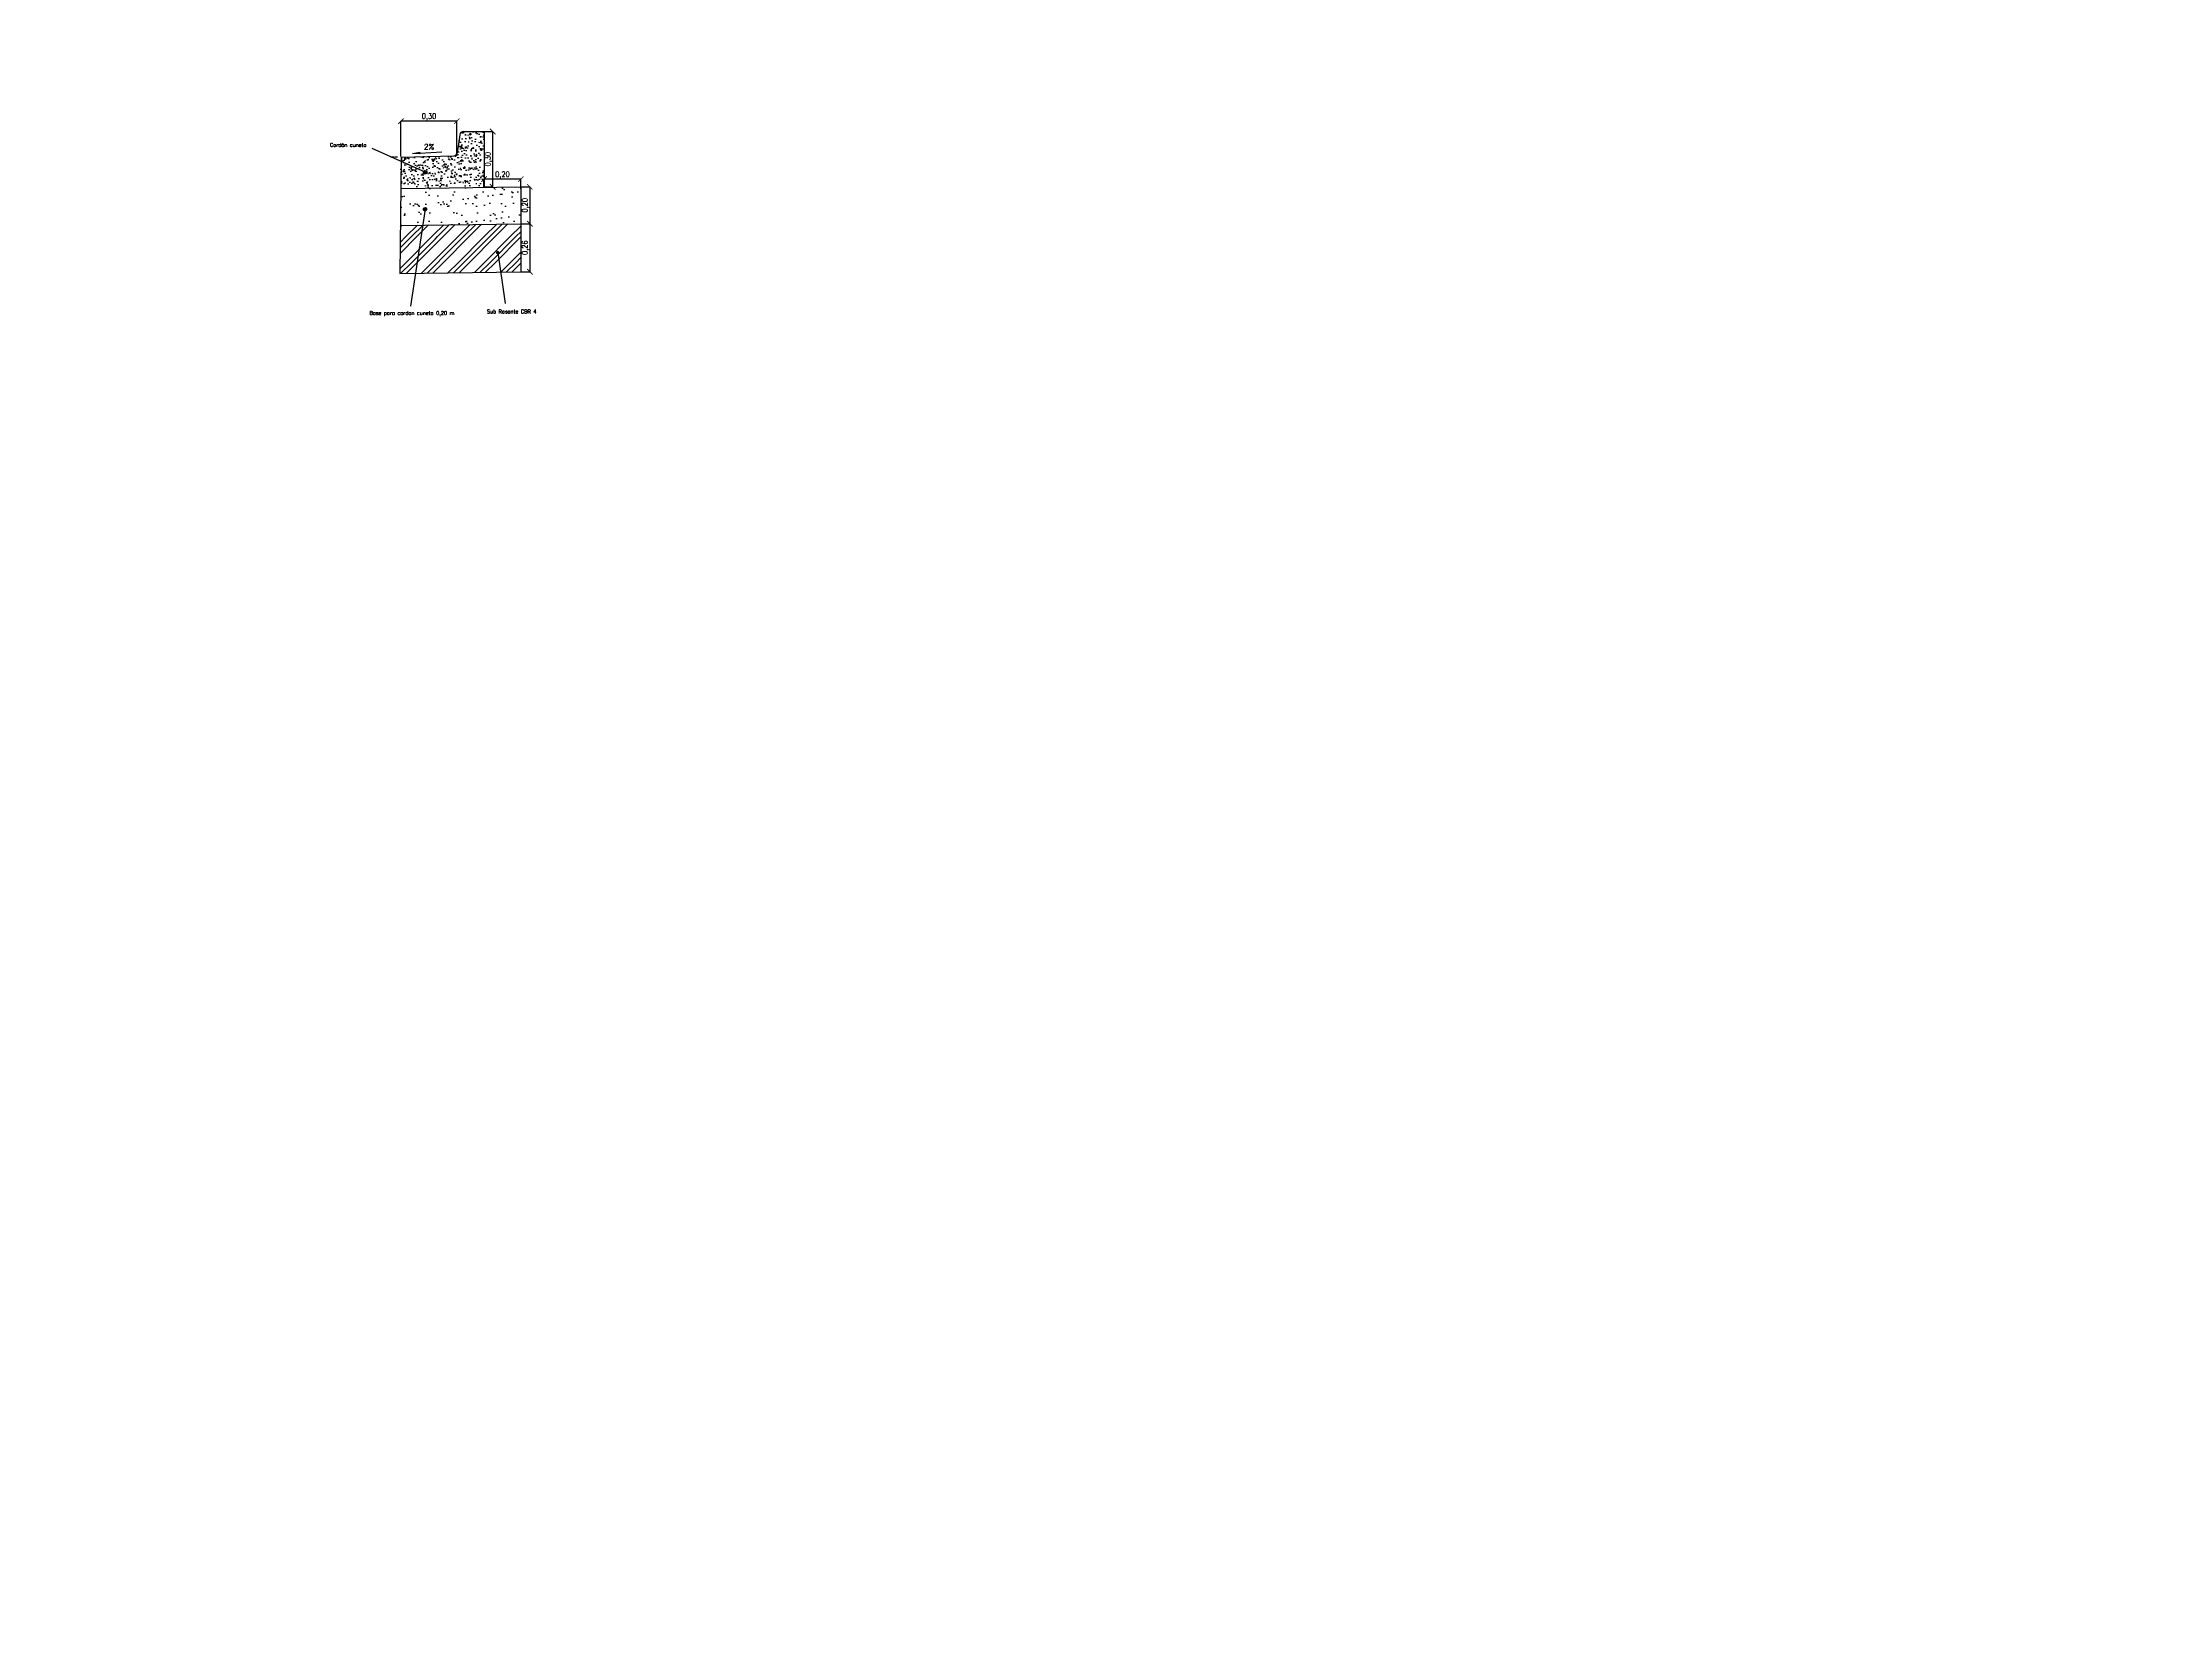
# Model space of a CAD drawing. Header units: metres. Extents: x 2615496 to 2632651, y 4927671 to 4929056.
# Drawn here: x 2629383.61 to 2629395.14, y 4928241.45 to 4928249.99 of the extents above; entities that cross this region are included whole.
import ezdxf

# ---------------------------------------------------------------- set-up
doc = ezdxf.new("R2010")
doc.units = ezdxf.units.M
doc.header["$MEASUREMENT"] = 0
doc.linetypes.add('CENTRO2', pattern=[0.9, 0.6, -0.1, 0.1, -0.1])
for name, color, linetype in [('Detalle Hach detalle', 131, 'Continuous'), ('Detalle Separacion', 160, 'Continuous'), ('Detalle Texto', 51, 'Continuous'), ('Vereda', 3, 'Continuous')]:
    doc.layers.add(name, color=color, linetype=linetype)
doc.styles.add('ROMANS', font='romans.shx', dxfattribs={"width": 0.75})
doc.styles.get("Standard").update_dxf_attribs({"font": 'CALIBRI.TTF'})
doc.dimstyles.new('cotas urbano', dxfattribs={"dimtxt": 0.03, "dimasz": 0.03, "dimexe": 0, "dimexo": 0, "dimgap": 0.005, "dimtad": 1, "dimzin": 0, "dimtxsty": 'ROMANS', "dimblk": 'ARCHTICK', "dimcen": 1, "dimclrd": 256, "dimclre": 256, "dimclrt": 256, "dimaunit": 1, "dimadec": 3, "dimazin": 0, "dimtfac": 1, "dimtix": 1, "dimtmove": 0, "dimatfit": 3, "dimldrblk": 'OBLIQUE', "dimfxl": 0, "dimlwd": -1, "dimlwe": -1, "dimarcsym": 0})
pattern_1 = [(45, (-8.80634, -8.28143), (0.1414213562373, -9e-18), [0.2]), (45, (-8.77634, -8.28143), (0.1414213562373, -9e-18), [0.2]), (45, (-8.74634, -8.28143), (0.1414213562373, -9e-18), [0.2])]

# ---------------------------------------------------------------- blocks, each defined once
blk = doc.blocks.new('_ArchTick')
at = {"color": 0, "linetype": 'ByBlock', "const_width": 0.15}
blk.add_lwpolyline([(-0.5, -0.5), (0.5, 0.5)], dxfattribs=at)
blk = doc.blocks.new('*D57')
at = {"layer": 'Defpoints', "color": 0}
for p in [(2629386.202, 4928249.209), (2629386.202, 4928249.009), (2629386.251, 4928249.009)]:
    blk.add_point(p, dxfattribs=at)
at = {"layer": 'Detalle Texto'}
for p, q in [((2629386.202, 4928249.209), (2629386.251, 4928249.209)), ((2629386.251, 4928249.209), (2629386.251, 4928249.009)), ((2629386.202, 4928249.009), (2629386.251, 4928249.009))]:
    blk.add_line(p, q, dxfattribs=at)
at = {"layer": 'Detalle Texto', "xscale": 0.03, "yscale": 0.03, "zscale": 0.03}
for p, rotation in [((2629386.251, 4928249.209), 90), ((2629386.251, 4928249.009), 270)]:
    blk.add_blockref('_ArchTick', p, dxfattribs=dict(at, rotation=rotation))
at = {"layer": 'Detalle Texto', "insert": (2629386.228, 4928249.109), "char_height": 0.03, "attachment_point": 5, "rotation": 90, "style": 'ROMANS'}
blk.add_mtext('0,20', dxfattribs=at)
blk = doc.blocks.new('_Oblique')
at = {"color": 0, "linetype": 'ByBlock', "lineweight": -2}
blk.add_line((-0.5, -0.5), (0.5, 0.5), dxfattribs=at)
blk = doc.blocks.new('*D48')
at = {"layer": 'Defpoints', "color": 0}
for p in [(2629386.002, 4928249.251), (2629386.002, 4928249.206), (2629386.202, 4928249.199)]:
    blk.add_point(p, dxfattribs=at)
at = {"layer": 'Detalle Texto'}
for p, q in [((2629386.002, 4928249.206), (2629386.002, 4928249.251)), ((2629386.202, 4928249.251), (2629386.002, 4928249.251)), ((2629386.202, 4928249.199), (2629386.202, 4928249.251))]:
    blk.add_line(p, q, dxfattribs=at)
at = {"layer": 'Detalle Texto', "xscale": 0.03, "yscale": 0.03, "zscale": 0.03, "rotation": 180}
blk.add_blockref('_ArchTick', (2629386.002, 4928249.251), dxfattribs=at)
at = {"layer": 'Detalle Texto', "xscale": 0.03, "yscale": 0.03, "zscale": 0.03}
blk.add_blockref('_ArchTick', (2629386.202, 4928249.251), dxfattribs=at)
at = {"layer": 'Detalle Texto', "insert": (2629386.102, 4928249.273), "char_height": 0.03, "attachment_point": 5, "style": 'ROMANS'}
blk.add_mtext('0,20', dxfattribs=at)
blk = doc.blocks.new('*D58')
at = {"layer": 'Defpoints', "color": 0}
for p in [(2629386.002, 4928249.509), (2629386.002, 4928249.209), (2629386.049, 4928249.209)]:
    blk.add_point(p, dxfattribs=at)
at = {"layer": 'Detalle Texto'}
for p, q in [((2629386.002, 4928249.509), (2629386.049, 4928249.509)), ((2629386.049, 4928249.509), (2629386.049, 4928249.209)), ((2629386.002, 4928249.209), (2629386.049, 4928249.209))]:
    blk.add_line(p, q, dxfattribs=at)
at = {"layer": 'Detalle Texto', "xscale": 0.03, "yscale": 0.03, "zscale": 0.03}
for p, rotation in [((2629386.049, 4928249.509), 90), ((2629386.049, 4928249.209), 270)]:
    blk.add_blockref('_ArchTick', p, dxfattribs=dict(at, rotation=rotation))
at = {"layer": 'Detalle Texto', "insert": (2629386.027, 4928249.359), "char_height": 0.03, "attachment_point": 5, "rotation": 90, "style": 'ROMANS'}
blk.add_mtext('0,30', dxfattribs=at)
blk = doc.blocks.new('*D49')
at = {"layer": 'Defpoints', "color": 0}
for p in [(2629386.202, 4928249.009), (2629386.202, 4928248.749), (2629386.251, 4928248.749)]:
    blk.add_point(p, dxfattribs=at)
at = {"layer": 'Detalle Texto'}
for p, q in [((2629386.202, 4928249.009), (2629386.251, 4928249.009)), ((2629386.251, 4928249.009), (2629386.251, 4928248.749)), ((2629386.202, 4928248.749), (2629386.251, 4928248.749))]:
    blk.add_line(p, q, dxfattribs=at)
at = {"layer": 'Detalle Texto', "xscale": 0.03, "yscale": 0.03, "zscale": 0.03}
for p, rotation in [((2629386.251, 4928249.009), 90), ((2629386.251, 4928248.749), 270)]:
    blk.add_blockref('_ArchTick', p, dxfattribs=dict(at, rotation=rotation))
at = {"layer": 'Detalle Texto', "insert": (2629386.228, 4928248.879), "char_height": 0.03, "attachment_point": 5, "rotation": 90, "style": 'ROMANS'}
blk.add_mtext('0,26', dxfattribs=at)
blk = doc.blocks.new('*D50')
at = {"layer": 'Defpoints', "color": 0}
for p in [(2629385.552, 4928249.565), (2629385.552, 4928249.373), (2629385.855, 4928249.377)]:
    blk.add_point(p, dxfattribs=at)
at = {"layer": 'Detalle Texto'}
for p, q in [((2629385.552, 4928249.373), (2629385.552, 4928249.565)), ((2629385.855, 4928249.565), (2629385.552, 4928249.565)), ((2629385.855, 4928249.377), (2629385.855, 4928249.565))]:
    blk.add_line(p, q, dxfattribs=at)
at = {"layer": 'Detalle Texto', "xscale": 0.03, "yscale": 0.03, "zscale": 0.03, "rotation": 180}
blk.add_blockref('_ArchTick', (2629385.552, 4928249.565), dxfattribs=at)
at = {"layer": 'Detalle Texto', "xscale": 0.03, "yscale": 0.03, "zscale": 0.03}
blk.add_blockref('_ArchTick', (2629385.855, 4928249.565), dxfattribs=at)
at = {"layer": 'Detalle Texto', "insert": (2629385.704, 4928249.588), "char_height": 0.03, "attachment_point": 5, "style": 'ROMANS'}
blk.add_mtext('0,30', dxfattribs=at)

msp = doc.modelspace()

# ---------------------------------------------------------------- hatches: boundary and pattern name
at = {"layer": 'Detalle Hach detalle'}
h = msp.add_hatch(dxfattribs=at)
h.set_pattern_fill('AR-SAND', color=256, scale=0.05, style=0)
h.set_pattern_definition([(37.5, (-8.80634, -8.28143), (-0.0031496679055, 0.0963411884507), [0, -0.076, 0, -0.085, 0, -0.08125]), (7.5, (-8.80634, -8.28143), (0.0884888352634, 0.1411073032615), [0, -0.041, 0, -0.0685, 0, -0.02625]), (327.5, (-8.86784, -8.28143), (0.1557070930876, 0.0002829526768), [0, -0.025, 0, -0.09, 0, -0.1175]), (317.5, (-8.86784, -8.28143), (0.1503063302286, 0.0438837782467), [0, -0.0125, 0, -0.059, 0, -0.0675])])
h.paths.add_polyline_path([(2629386.00253, 4928249.20581), (2629386.00249, 4928249.50858), (2629385.89, 4928249.50858), (2629385.88086, 4928249.50636), (2629385.87406, 4928249.50065), (2629385.87018, 4928249.49122), (2629385.85713, 4928249.39378), (2629385.85493, 4928249.38696), (2629385.85373, 4928249.38501), (2629385.84738, 4928249.37915), (2629385.83926, 4928249.37653), (2629385.55211, 4928249.37077), (2629385.54861, 4928248.99952), (2629385.71108, 4928249.00177), (2629385.68549, 4928249.07787, -0.51276206), (2629385.6723, 4928249.08735, -1), (2629385.6923, 4928249.08735, -0.32208498), (2629385.68549, 4928249.07787), (2629385.71108, 4928249.00177), (2629386.20249, 4928249.00858), (2629386.20249, 4928249.20858)])
h = msp.add_hatch(dxfattribs=at)
h.set_pattern_fill('AR-CONC', color=256, scale=0.01, style=0)
h.set_pattern_definition([(50, (-8.80634, -8.28143), (0.0717260182601, -0.00627521349826), [0.0075, -0.0825]), (355, (-8.80634, -8.28143), (-0.0138751333613, 0.07521921337), [0.006, -0.066]), (100.4514, (-8.80036, -8.28195), (0.0578509381714, 0.0689439542061), [0.006374019, -0.0701142112]), (46.1842, (-8.80634, -8.26143), (0.1067241048626, -0.0165519014329), [0.01125, -0.12375]), (96.6356, (-8.79744, -8.26281), (0.0934662705549, 0.09741178709), [0.0095610288, -0.1051713]), (351.1842, (-8.80634, -8.26143), (0.0934661945134, 0.0974118600925), [0.009, -0.099]), (21, (-8.79634, -8.26643), (0.05969070521185, -0.04026188906653), [0.0075, -0.0825]), (326, (-8.79634, -8.26643), (0.0243315331922, 0.0725150045047), [0.006, -0.066]), (71.4514, (-8.79136, -8.269784), (0.08402226285815, 0.032253049671), [0.006374019, -0.0701142112]), (37.5, (-8.806338, -8.28143), (0.00121598553173, 0.03328938538313), [0, -0.0652, 0, -0.067, 0, -0.06625]), (7.5, (-8.806338, -8.28143), (0.02630695374421, 0.03944117118824), [0, -0.0382, 0, -0.0637, 0, -0.02525]), (327.5, (-8.828638, -8.28143), (0.05338224361724, -0.00225548717344), [0, -0.025, 0, -0.078, 0, -0.1035]), (317.5, (-8.838638, -8.28143), (0.05831861693424, 0.01001049823323), [0, -0.0325, 0, -0.0518, 0, -0.0735])])
h.paths.add_polyline_path([(2629386.00249, 4928249.50858), (2629385.89, 4928249.50858), (2629385.88086, 4928249.50636), (2629385.87406, 4928249.50065), (2629385.87018, 4928249.49122), (2629385.85713, 4928249.39378, -0.34812325), (2629385.83926, 4928249.37653), (2629385.55211, 4928249.37077), (2629385.55064, 4928249.21409), (2629386.00249, 4928249.21409)])
h = msp.add_hatch(dxfattribs=at)
h.set_pattern_fill('GOST_GROUND', color=256, scale=0.01, style=0)
h.set_pattern_definition(pattern_1)
h.paths.add_polyline_path([(2629385.71108, 4928249.00177), (2629385.54861, 4928248.99952), (2629385.54616, 4928248.73949), (2629385.79811, 4928248.74298)])
h = msp.add_hatch(dxfattribs=at)
h.set_pattern_fill('GOST_GROUND', color=256, scale=0.01, style=0)
h.set_pattern_definition(pattern_1)
h.paths.add_polyline_path([(2629385.71108, 4928249.00177), (2629385.79811, 4928248.74298), (2629386.20249, 4928248.74858), (2629386.20249, 4928249.00858)])
at = {"layer": 'Detalle Texto'}
for points in [[(2629385.65456, 4928249.39216), (2629385.65431, 4928249.39716), (2629385.61461, 4928249.39017), (2629385.65481, 4928249.38717)], [(2629385.67347, 4928249.28797, -1), (2629385.69347, 4928249.28797, -1)], [(2629385.6723, 4928249.08735, -1), (2629385.6923, 4928249.08735, -1)], [(2629386.08682, 4928248.85219, 1), (2629386.06682, 4928248.85219, 1)]]:
    msp.add_hatch(color=256, dxfattribs=at).paths.add_polyline_path(points)

# ---------------------------------------------------------------- linework, layer by layer
at = {"layer": 'Detalle Separacion'}
for p, q in [((2629385.87018, 4928249.49122), (2629385.85714, 4928249.39379)), ((2629385.89, 4928249.50858), (2629386.00249, 4928249.50858)), ((2629386.00249, 4928249.50858), (2629386.00249, 4928249.20858)), ((2629385.55211, 4928249.37078), (2629385.83926, 4928249.37653)), ((2629385.5171, 4928249.37008), (2629385.49448, 4928249.36963)), ((2629385.53358, 4928249.37041), (2629385.52121, 4928249.37017)), ((2629385.55211, 4928249.37078), (2629385.54616, 4928248.73949)), ((2629385.55211, 4928249.19957), (2629386.20249, 4928249.20858)), ((2629385.54861, 4928248.99952), (2629386.20249, 4928249.00858)), ((2629385.54616, 4928248.73949), (2629386.20249, 4928248.74858))]:
    msp.add_line(p, q, dxfattribs=at)
at = {"layer": 'Detalle Separacion', "linetype": 'CENTRO2'}
for p, q in [((2629386.00249, 4928249.50858), (2629386.00253, 4928249.2058)), ((2629386.20249, 4928249.20858), (2629386.20249, 4928248.74858))]:
    msp.add_line(p, q, dxfattribs=at)
at = {"layer": 'Detalle Separacion'}
for centre, start, end in [((2629385.89, 4928249.48858), 90, 172.405357), ((2629385.83731, 4928249.39643), 275.597875, 352.405357)]:
    msp.add_arc(centre, 0.02, start, end, dxfattribs=at)
at = {"layer": 'Detalle Texto'}
for p, q in [((2629385.68347, 4928249.28797), (2629385.39629, 4928249.41695)), ((2629385.61461, 4928249.39017), (2629385.65431, 4928249.39716)), ((2629385.65481, 4928249.38717), (2629385.61461, 4928249.39017)), ((2629385.65456, 4928249.39216), (2629385.65431, 4928249.39716)), ((2629385.65456, 4928249.39216), (2629385.77382, 4928249.39813)), ((2629385.65456, 4928249.39216), (2629385.65481, 4928249.38717)), ((2629385.6823, 4928249.08735), (2629385.60341, 4928248.56198)), ((2629386.07682, 4928248.85219), (2629386.11653, 4928248.57606))]:
    msp.add_line(p, q, dxfattribs=at)
for centre in [(2629385.68347, 4928249.28797), (2629385.6823, 4928249.08735)]:
    msp.add_circle(centre, 0.01, dxfattribs=at)
at = {"layer": 'Vereda'}
msp.add_circle((2629366.20785, 4928258.29854), 68.12023, dxfattribs=at)

# ---------------------------------------------------------------- texts
at = {"layer": 'Detalle Texto'}
for s, width, insert, char_height, attachment_point in [('{\\Fromans|c0;Cordón cuneta}', 0.3355792, (2629385.16666, 4928249.44618), 0.02, 1), ('{\\Fromans|c0;2%}', 0.0719369, (2629385.67591, 4928249.44106), 0.03, 1), ('{\\Fromans|c0;Base para cordon cuneta 0,20 m}', 0.8584807, (2629385.84164, 4928248.5347), 0.02, 3), ('{\\Fromans|c0;Sub Rasante CBR 4}', 0.8584807, (2629386.01769, 4928248.54315), 0.02, 1)]:
    msp.add_mtext_dynamic_manual_height_columns(s, width=width, gutter_width=12.5, heights=[0], dxfattribs=dict(at, insert=insert, char_height=char_height, attachment_point=attachment_point))

# ---------------------------------------------------------------- dimensions: what is measured, and where the dimension line sits
dim = msp.add_linear_dim(base=(2629385.55211, 4928249.56502), p1=(2629385.85493, 4928249.37683), p2=(2629385.55211, 4928249.37277), angle=180, dimstyle='cotas urbano', dxfattribs=at)
dim.commit()
dim.dimension.update_dxf_attribs({"geometry": '*D50', "text_midpoint": (2629385.70352, 4928249.56502), "dimtype": 160})
for base, p1, p2, angle, picture, middle in [((2629386.0494, 4928249.20858), (2629386.00249, 4928249.50858), (2629386.00249, 4928249.20858), 90, '*D58', (2629386.02654, 4928249.35858)), ((2629386.00249, 4928249.25063), (2629386.20249, 4928249.19858), (2629386.00249, 4928249.20581), 180, '*D48', (2629386.10249, 4928249.27349)), ((2629386.25052, 4928249.00858), (2629386.20249, 4928249.20858), (2629386.20249, 4928249.00858), 90, '*D57', (2629386.22766, 4928249.10858)), ((2629386.25052, 4928248.74858), (2629386.20249, 4928249.00858), (2629386.20249, 4928248.74858), 90, '*D49', (2629386.22766, 4928248.87858))]:
    dim = msp.add_linear_dim(base=base, p1=p1, p2=p2, angle=angle, dimstyle='cotas urbano', dxfattribs=at)
    dim.commit()
    dim.dimension.update_dxf_attribs({"geometry": picture, "text_midpoint": middle})

doc.saveas('drawing.dxf')
